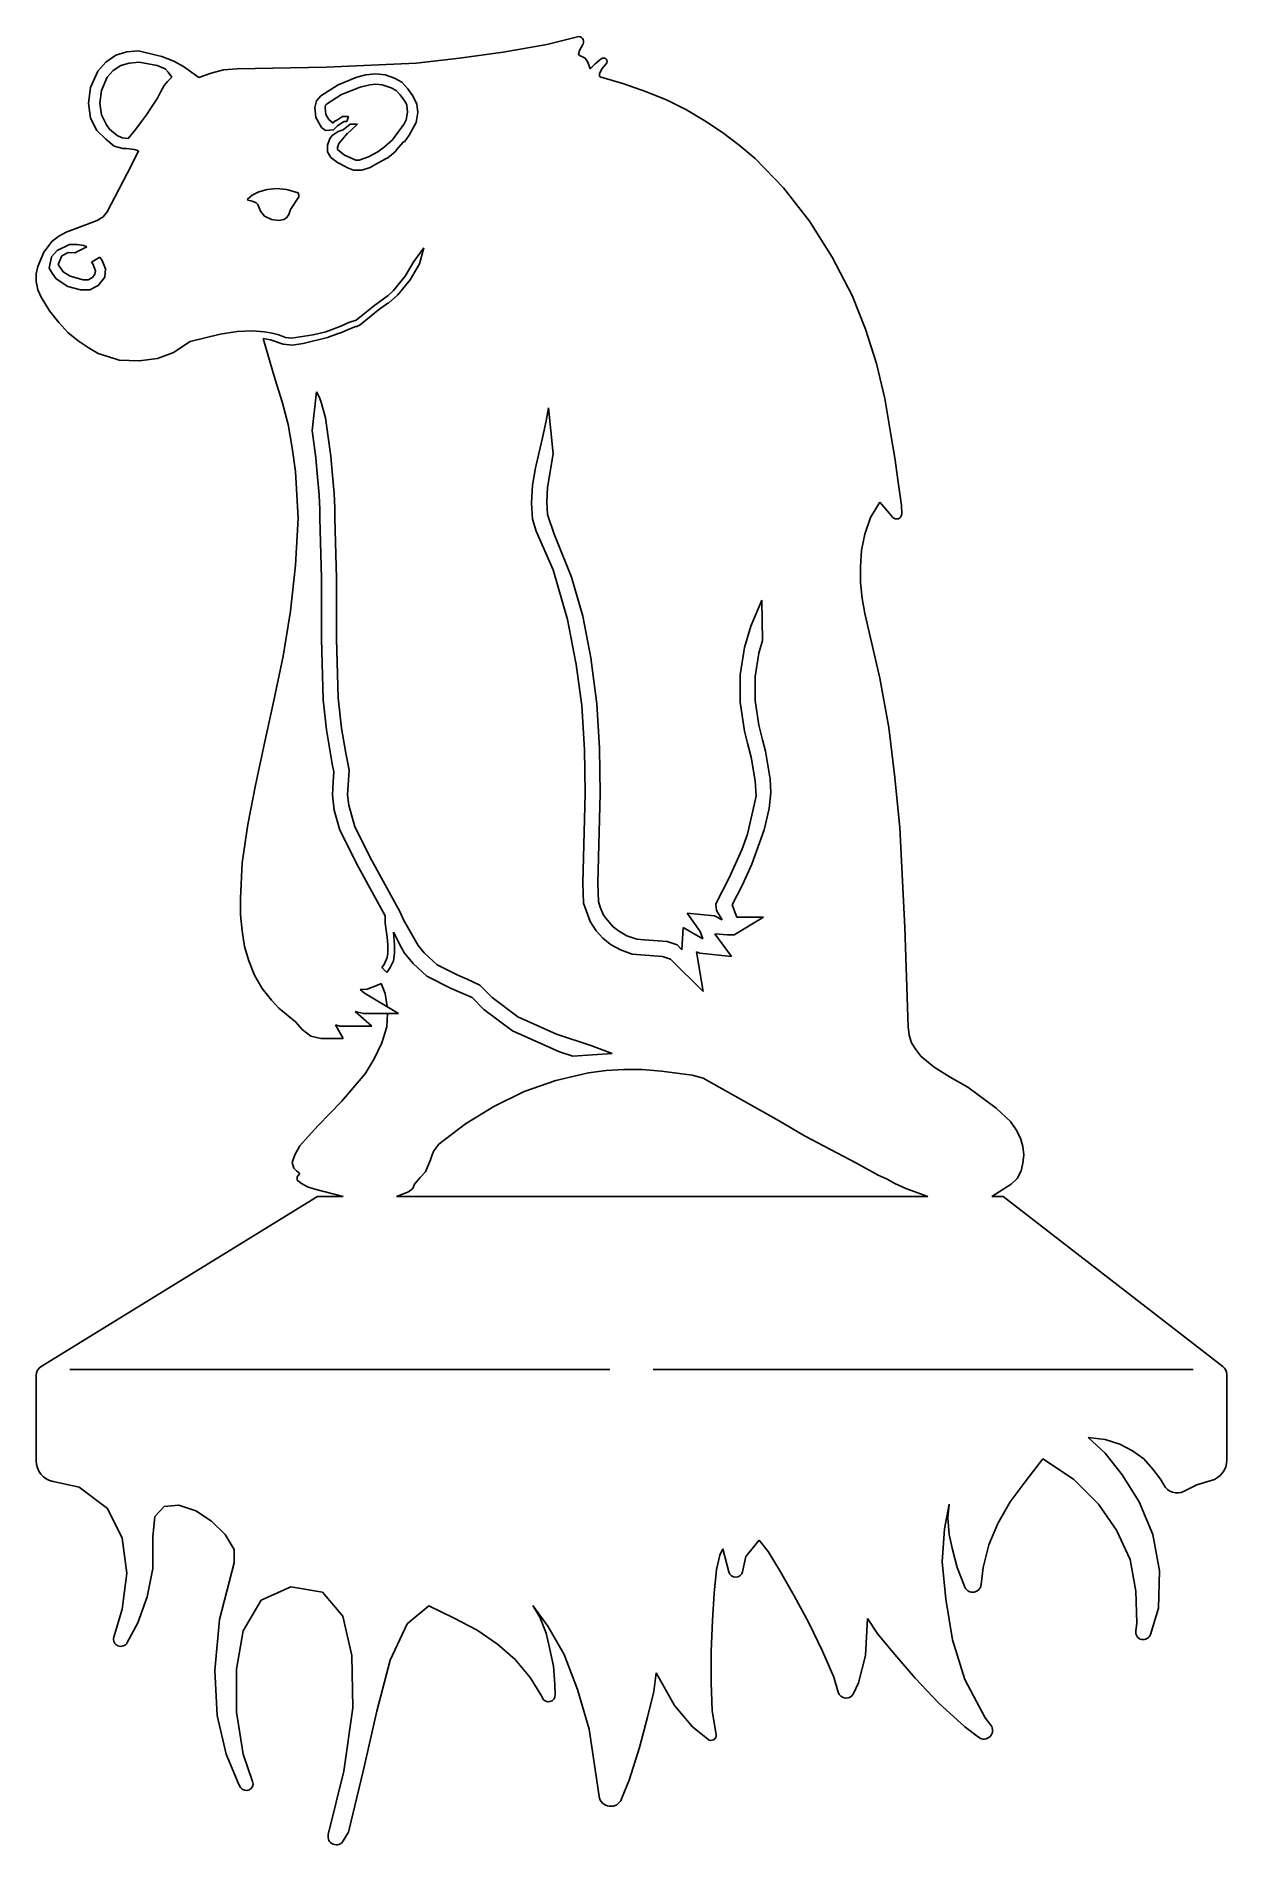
# Model space of a CAD drawing. Extents: x 0 to 6.9, y 0 to 10.5.
import ezdxf

# ---------------------------------------------------------------- set-up
doc = ezdxf.new("R2010")
doc.units = 0
doc.layers.add('CK_LEVEL_1', color=7, linetype='CONTINUOUS')

msp = doc.modelspace()

# ---------------------------------------------------------------- linework, layer by layer
at = {"layer": 'CK_LEVEL_1', "color": 2, "linetype": 'CONTINUOUS'}
for p, q in [((0.461214, 10.359238), (0.525449, 10.378509)), ((0.525449, 10.378509), (0.592425, 10.384089)), ((0.592425, 10.384089), (0.693551, 10.36076)), ((2.450788, 10.343359), (2.702648, 10.377263)), ((2.702648, 10.377263), (2.954508, 10.420855)), ((2.954508, 10.420855), (3.131939, 10.466987)), ((3.143402, 10.38695), (3.138559, 10.367576)), ((3.138559, 10.367577), (3.143402, 10.357889)), ((3.162776, 10.420855), (3.143402, 10.38695)), ((3.165267, 10.425837), (3.162776, 10.420855)), ((0.31457, 10.172129), (0.356167, 10.267209)), ((0.356167, 10.267209), (0.402364, 10.320004)), ((0.402364, 10.320004), (0.461213, 10.359238)), ((0.411694, 10.231959), (0.445598, 10.270707)), ((0.445598, 10.270707), (0.489189, 10.299768)), ((0.489189, 10.299767), (0.537624, 10.314298)), ((0.537624, 10.314299), (0.595745, 10.319141)), ((0.699879, 10.299767), (0.595745, 10.319141)), ((0.693551, 10.36076), (0.727081, 10.352377)), ((0.699879, 10.299767), (0.745892, 10.280394)), ((0.72708, 10.352377), (0.795994, 10.325871)), ((0.745892, 10.280394), (0.764055, 10.262231)), ((0.784639, 10.231959), (0.764055, 10.262231)), ((0.795994, 10.325872), (0.852972, 10.294793)), ((0.852973, 10.294792), (0.942031, 10.231087)), ((1.012282, 10.256177), (1.084934, 10.275551)), ((1.084934, 10.275551), (1.162429, 10.280395)), ((1.162429, 10.280394), (1.680679, 10.290081)), ((1.680679, 10.290081), (2.198928, 10.314299)), ((2.198929, 10.314299), (2.450788, 10.343359)), ((3.143402, 10.357889), (3.157933, 10.353045)), ((3.157933, 10.353045), (3.177306, 10.343358)), ((3.177306, 10.343359), (3.191837, 10.319141)), ((3.191837, 10.319141), (3.206367, 10.280394)), ((3.206367, 10.280394), (3.235428, 10.309455)), ((3.235428, 10.309455), (3.270593, 10.338758)), ((3.274176, 10.280394), (3.259645, 10.251333)), ((3.299274, 10.309676), (3.274176, 10.280395)), ((0.302486, 10.081506), (0.31457, 10.172129)), ((0.377789, 10.154465), (0.411694, 10.231959)), ((0.741048, 10.183525), (0.721675, 10.149621)), ((0.760422, 10.207743), (0.741048, 10.183525)), ((0.784639, 10.231959), (0.760422, 10.207743)), ((0.942031, 10.231088), (1.012282, 10.256178)), ((1.748487, 10.188369), (1.646775, 10.125403)), ((1.855043, 10.231959), (1.748487, 10.188369)), ((1.766404, 10.13269), (1.874417, 10.173838)), ((1.908321, 10.24649), (1.855043, 10.231959)), ((1.874417, 10.173838), (1.9305, 10.189133)), ((1.966442, 10.251333), (1.908321, 10.24649)), ((1.9305, 10.189134), (1.96644, 10.192728)), ((1.966439, 10.192728), (2.003116, 10.18906)), ((2.019721, 10.24649), (1.966443, 10.251333)), ((2.003116, 10.18906), (2.05501, 10.171762)), ((2.072999, 10.227116), (2.019721, 10.24649)), ((2.05501, 10.171762), (2.082683, 10.154466)), ((2.11659, 10.202899), (2.072999, 10.227116)), ((2.150494, 10.164151), (2.11659, 10.202899)), ((2.155338, 10.159307), (2.150494, 10.164151)), ((2.179554, 10.125403), (2.155338, 10.159307)), ((3.259645, 10.251333), (3.259645, 10.236803)), ((3.259645, 10.236803), (3.269332, 10.231959)), ((3.269332, 10.231959), (3.400105, 10.193212)), ((3.400105, 10.193212), (3.526035, 10.149621)), ((0.314934, 9.99437), (0.302486, 10.081507)), ((0.368102, 10.081813), (0.377789, 10.154465)), ((0.377789, 10.014004), (0.368102, 10.081812)), ((0.663553, 10.052752), (0.639336, 10.014004)), ((0.702301, 10.110873), (0.663554, 10.052752)), ((0.721675, 10.149621), (0.702301, 10.110873)), ((1.61287, 10.057595), (1.617714, 9.999474)), ((1.622558, 10.096343), (1.612871, 10.057595)), ((1.646775, 10.125403), (1.622558, 10.096343)), ((1.671638, 10.055981), (1.674625, 10.070915)), ((1.675642, 10.015941), (1.671638, 10.055981)), ((1.674625, 10.070914), (1.680679, 10.076969)), ((1.680679, 10.076969), (1.766404, 10.13269)), ((2.082684, 10.154466), (2.106905, 10.130244)), ((2.106903, 10.130247), (2.136818, 10.088366)), ((2.136818, 10.088365), (2.144597, 10.070862)), ((2.144597, 10.070862), (2.149749, 10.029652)), ((2.203772, 10.076969), (2.179554, 10.125403)), ((2.208616, 10.028534), (2.203772, 10.076968)), ((3.526035, 10.149621), (3.647122, 10.101187)), ((3.647122, 10.101187), (3.763364, 10.043065)), ((0.350359, 9.923522), (0.314934, 9.99437)), ((0.40685, 9.955882), (0.377789, 10.014004)), ((0.423802, 9.931665), (0.40685, 9.955882)), ((0.610276, 9.975256), (0.576371, 9.931665)), ((0.639336, 10.014004), (0.610276, 9.975256)), ((1.617714, 9.999474), (1.651618, 9.941353)), ((1.693271, 9.986558), (1.675642, 10.015941)), ((1.718043, 9.965916), (1.693271, 9.986559)), ((1.72427, 9.975256), (1.718043, 9.965916)), ((1.720788, 9.928184), (1.743644, 9.951038)), ((1.743644, 9.984943), (1.72427, 9.975256)), ((1.772704, 10.004317), (1.743644, 9.984943)), ((1.743644, 9.951039), (1.758174, 9.960727)), ((1.758174, 9.960726), (1.782391, 9.975256)), ((1.806609, 10.004317), (1.772705, 10.004317)), ((1.816296, 9.960726), (1.777548, 9.926822)), ((1.782392, 9.975256), (1.796921, 9.975256)), ((1.796921, 9.975256), (1.806608, 10.004316)), ((1.796921, 9.902604), (1.859886, 9.960726)), ((1.816296, 9.960726), (1.859887, 9.960726)), ((2.129182, 9.961695), (2.061821, 9.869072)), ((2.140807, 9.984944), (2.129182, 9.961695)), ((2.149749, 10.029652), (2.140807, 9.984945)), ((2.159299, 9.897759), (2.198929, 9.970413)), ((2.198929, 9.970413), (2.208616, 10.028535)), ((3.763364, 10.043065), (3.86992, 9.9801)), ((3.86992, 9.9801), (3.971633, 9.912292)), ((0.350359, 9.923522), (0.403414, 9.8736)), ((0.450415, 9.833313), (0.403413, 9.873601)), ((0.423802, 9.931665), (0.469471, 9.893934)), ((0.469471, 9.893934), (0.498188, 9.880421)), ((0.53278, 9.878387), (0.498188, 9.880421)), ((0.576371, 9.931665), (0.53278, 9.878387)), ((1.651618, 9.941353), (1.673413, 9.9244)), ((1.673413, 9.9244), (1.720788, 9.928184)), ((1.700052, 9.878387), (1.685522, 9.83964)), ((1.712161, 9.895339), (1.700052, 9.878387)), ((1.712161, 9.895339), (1.748487, 9.917135)), ((1.743644, 9.825109), (1.751178, 9.847712)), ((1.748487, 9.917135), (1.777548, 9.926823)), ((1.751178, 9.847712), (1.772704, 9.873544)), ((1.772704, 9.873544), (1.801765, 9.907448)), ((1.801765, 9.907448), (1.796921, 9.902604)), ((2.061821, 9.869072), (2.014877, 9.829952)), ((2.082685, 9.810579), (2.126276, 9.859014)), ((2.126276, 9.859014), (2.13112, 9.859014)), ((2.13112, 9.859014), (2.159299, 9.89776)), ((3.971633, 9.912292), (4.068502, 9.83964)), ((0.501561, 9.8187), (0.450416, 9.833313)), ((0.523093, 9.8187), (0.501561, 9.8187)), ((0.523093, 9.8187), (0.5692, 9.813784)), ((0.552154, 9.723397), (0.591659, 9.805229)), ((0.5692, 9.813785), (0.591659, 9.805229)), ((1.685522, 9.83964), (1.685522, 9.800892)), ((1.685522, 9.800892), (1.704896, 9.766988)), ((1.704896, 9.766988), (1.743644, 9.737926)), ((1.743644, 9.825109), (1.743644, 9.814615)), ((1.784384, 9.780664), (1.743644, 9.814615)), ((1.743644, 9.737926), (1.792078, 9.71371)), ((1.850199, 9.752458), (1.784384, 9.780664)), ((1.869573, 9.752458), (1.850199, 9.752458)), ((1.923545, 9.770449), (1.869573, 9.752458)), ((1.976821, 9.799507), (1.923545, 9.770449)), ((1.951376, 9.720976), (2.024564, 9.762144)), ((2.014877, 9.829953), (1.976821, 9.799508)), ((2.024564, 9.762144), (2.029408, 9.762144)), ((2.029408, 9.762144), (2.053625, 9.781518)), ((2.053625, 9.781518), (2.082686, 9.805735)), ((2.082685, 9.805736), (2.082685, 9.810579)), ((4.068502, 9.83964), (4.160527, 9.762145)), ((4.160528, 9.762144), (4.325205, 9.592623)), ((0.411694, 9.452164), (0.552154, 9.723397)), ((1.792078, 9.71371), (1.796921, 9.708866)), ((1.796921, 9.708866), (1.835669, 9.694336)), ((1.835669, 9.694336), (1.884104, 9.694336)), ((1.884104, 9.694336), (1.932538, 9.708866)), ((1.932538, 9.708866), (1.951374, 9.720974)), ((1.220551, 9.524815), (1.249611, 9.549032)), ((1.249611, 9.549032), (1.288359, 9.568406)), ((1.288359, 9.568406), (1.336794, 9.582936)), ((1.336794, 9.582936), (1.390072, 9.58778)), ((1.390072, 9.58778), (1.448193, 9.582936)), ((1.448193, 9.582936), (1.496627, 9.568406)), ((1.520845, 9.539346), (1.47241, 9.466694)), ((1.496627, 9.568406), (1.516001, 9.563562)), ((1.516001, 9.563563), (1.520845, 9.549033)), ((1.520845, 9.549032), (1.520845, 9.539345)), ((4.325205, 9.592624), (4.475352, 9.398886)), ((0.353572, 9.403728), (0.387477, 9.423102)), ((0.387477, 9.423102), (0.411694, 9.452164)), ((1.225394, 9.519972), (1.220551, 9.524816)), ((1.249611, 9.515128), (1.225394, 9.519971)), ((1.273829, 9.505442), (1.249611, 9.515129)), ((1.283515, 9.495754), (1.273829, 9.505442)), ((1.298046, 9.457006), (1.283515, 9.495754)), ((1.322263, 9.427946), (1.298046, 9.457007)), ((1.361011, 9.408572), (1.322263, 9.427946)), ((1.462723, 9.437633), (1.448193, 9.418259)), ((1.47241, 9.466693), (1.462723, 9.437633)), ((0.130773, 9.311703), (0.174365, 9.33592)), ((0.174365, 9.33592), (0.26639, 9.369824)), ((0.26639, 9.369824), (0.353572, 9.403728)), ((1.404602, 9.403728), (1.361011, 9.408572)), ((1.433663, 9.408572), (1.404602, 9.403728)), ((1.448193, 9.418259), (1.433662, 9.408572)), ((4.475352, 9.398886), (4.606125, 9.190618)), ((0.009687, 9.137339), (0.043591, 9.219677)), ((0.043591, 9.219677), (0.092026, 9.282642)), ((0.121086, 9.229364), (0.089604, 9.193039)), ((0.092026, 9.282642), (0.130773, 9.311703)), ((0.193739, 9.263268), (0.121087, 9.229364)), ((0.185237, 9.217237), (0.147636, 9.197496)), ((0.224414, 9.215641), (0.185237, 9.217236)), ((0.237329, 9.263268), (0.193738, 9.263268)), ((0.224414, 9.215641), (0.29303, 9.249949)), ((0.276077, 9.258425), (0.237329, 9.263268)), ((0.29303, 9.249949), (0.276077, 9.258425)), ((2.185655, 9.165332), (2.24252, 9.243895)), ((2.218302, 9.151869), (2.24252, 9.243895)), ((0, 9.093747), (0.009687, 9.137339)), ((0.089604, 9.193039), (0.075074, 9.127651)), ((0.075074, 9.127651), (0.092026, 9.098591)), ((0.147636, 9.197495), (0.126303, 9.148889)), ((0.155431, 9.105196), (0.126303, 9.14889)), ((0.320921, 9.160769), (0.368103, 9.190617)), ((0.320921, 9.160769), (0.327825, 9.151104)), ((0.327825, 9.151104), (0.342382, 9.112287)), ((0.342382, 9.112287), (0.339561, 9.092537)), ((0.382633, 9.171243), (0.368103, 9.190617)), ((0.402007, 9.122808), (0.382633, 9.171243)), ((0.397164, 9.074374), (0.402007, 9.122808)), ((2.13623, 9.079962), (2.185653, 9.16533)), ((2.165024, 9.059843), (2.218302, 9.151869)), ((4.606125, 9.190617), (4.722368, 8.967817)), ((0, 9.050157), (0, 9.093747)), ((0.009687, 9.001722), (0, 9.050157)), ((0.092026, 9.098591), (0.116243, 9.064687)), ((0.116243, 9.064687), (0.184051, 9.021096)), ((0.196645, 9.081155), (0.155431, 9.105196)), ((0.184051, 9.021096), (0.256703, 9.001722)), ((0.271233, 9.059843), (0.196644, 9.081154)), ((0.300294, 9.059843), (0.271233, 9.059843)), ((0.32505, 9.072221), (0.300294, 9.059843)), ((0.309981, 9.001722), (0.358416, 9.02594)), ((0.339561, 9.092537), (0.32505, 9.072222)), ((0.358415, 9.025939), (0.397163, 9.074373)), ((2.067036, 8.996929), (2.136229, 9.079962)), ((2.092372, 8.972661), (2.165024, 9.059843)), ((0.029061, 8.958131), (0.009687, 9.001721)), ((0.077496, 8.880635), (0.029061, 8.958131)), ((0.256703, 9.001722), (0.309981, 9.001722)), ((1.959586, 8.913202), (1.852254, 8.825385)), ((1.959586, 8.913202), (2.036339, 8.969023)), ((1.980973, 8.885479), (2.034251, 8.924227)), ((2.034251, 8.924227), (2.039094, 8.924227)), ((2.036339, 8.969023), (2.067037, 8.99693)), ((2.039094, 8.924227), (2.092372, 8.972661)), ((4.722368, 8.967818), (4.799863, 8.774079)), ((0.130773, 8.812827), (0.077496, 8.880635)), ((0.184051, 8.754705), (0.130773, 8.812827)), ((1.762781, 8.790403), (1.810289, 8.811997)), ((1.810289, 8.811997), (1.852254, 8.825385)), ((1.855043, 8.78861), (1.874418, 8.798297)), ((1.980973, 8.885479), (1.874417, 8.798297)), ((0.242173, 8.706271), (0.184051, 8.754705)), ((0.300294, 8.667523), (0.242173, 8.706271)), ((0.891499, 8.703244), (0.794326, 8.638462)), ((1.06556, 8.745019), (0.891499, 8.703245)), ((1.162429, 8.759549), (1.06556, 8.745019)), ((1.249611, 8.764393), (1.162429, 8.759549)), ((1.320448, 8.758944), (1.249612, 8.764393)), ((1.312831, 8.719782), (1.356171, 8.711114)), ((1.312831, 8.719782), (1.380384, 8.488317)), ((1.365854, 8.749863), (1.320449, 8.758944)), ((1.356173, 8.711114), (1.428819, 8.686897)), ((1.404602, 8.740175), (1.365854, 8.749863)), ((1.442029, 8.725204), (1.404602, 8.740175)), ((1.477254, 8.720801), (1.442029, 8.725204)), ((1.603392, 8.741825), (1.477254, 8.720801)), ((1.482097, 8.682054), (1.545062, 8.691741)), ((1.545062, 8.691741), (1.685522, 8.725645)), ((1.603388, 8.741824), (1.675499, 8.759231)), ((1.675497, 8.75923), (1.762778, 8.790402)), ((1.685522, 8.725645), (1.75333, 8.749863)), ((1.75333, 8.749863), (1.758174, 8.749863)), ((1.758174, 8.749863), (1.824772, 8.780134)), ((1.824773, 8.780134), (1.8502, 8.78861)), ((1.850199, 8.78861), (1.855043, 8.78861)), ((4.799863, 8.774079), (4.862828, 8.575498)), ((0.358415, 8.633619), (0.300294, 8.667523)), ((0.42138, 8.614245), (0.358415, 8.633619)), ((0.479502, 8.594872), (0.42138, 8.614245)), ((0.595745, 8.590029), (0.479502, 8.594872)), ((0.702301, 8.604559), (0.595745, 8.590029)), ((0.794326, 8.638463), (0.702301, 8.604559)), ((1.428819, 8.686897), (1.482097, 8.682054)), ((1.423975, 8.352699), (1.380384, 8.488317)), ((4.862829, 8.575498), (4.911263, 8.372072)), ((1.622558, 8.41082), (1.596898, 8.187778)), ((1.637087, 8.38176), (1.622558, 8.41082)), ((1.647793, 8.35678), (1.637087, 8.38176)), ((1.45788, 8.221926), (1.423975, 8.352698)), ((1.674411, 8.260957), (1.647794, 8.356779)), ((2.964194, 8.318795), (2.952306, 8.2435)), ((2.964194, 8.318795), (2.991688, 8.052696)), ((4.911263, 8.372073), (4.945167, 8.163805)), ((1.482097, 8.086308), (1.45788, 8.221926)), ((1.596898, 8.187778), (1.617714, 8.028187)), ((1.690366, 8.149274), (1.674411, 8.260958)), ((2.952305, 8.243497), (2.93029, 8.144431)), ((1.501471, 7.950692), (1.482097, 8.086308)), ((1.704896, 8.037874), (1.690365, 8.149274)), ((2.93029, 8.14443), (2.889423, 7.971882)), ((4.945167, 8.163804), (4.969385, 8.028187)), ((1.617714, 8.028188), (1.627401, 7.916789)), ((1.714583, 7.926474), (1.704896, 8.037873)), ((2.889424, 7.971883), (2.872515, 7.870429)), ((2.958979, 7.856432), (2.991688, 8.052696)), ((4.969385, 8.028188), (4.988758, 7.887728)), ((1.516001, 7.679459), (1.501471, 7.950693)), ((1.627401, 7.916788), (1.637087, 7.815074)), ((1.72427, 7.824762), (1.714583, 7.926475)), ((2.872515, 7.87043), (2.867325, 7.76664)), ((2.954639, 7.773971), (2.958979, 7.856431)), ((4.988758, 7.887727), (5.008132, 7.752111)), ((1.637087, 7.815075), (1.641931, 7.727893)), ((1.729113, 7.737581), (1.72427, 7.824763)), ((2.867325, 7.76664), (2.872169, 7.674615)), ((2.958705, 7.70077), (2.954639, 7.773971)), ((4.882202, 7.771484), (4.828924, 7.684302)), ((4.95001, 7.693989), (4.882202, 7.771484)), ((5.008132, 7.75211), (5.00978, 7.705972)), ((1.501471, 7.408226), (1.516002, 7.679459)), ((1.641931, 7.727893), (1.641931, 7.732737)), ((1.641931, 7.732737), (1.641931, 7.679459)), ((1.641931, 7.679459), (1.651618, 7.33073)), ((1.729113, 7.679459), (1.729113, 7.737581)), ((1.7388, 7.330731), (1.729114, 7.67946)), ((2.872169, 7.674615), (2.894334, 7.604426)), ((2.996887, 7.586223), (2.958705, 7.70077)), ((4.828924, 7.684303), (4.79502, 7.587434)), ((4.956516, 7.685983), (4.950011, 7.693989)), ((2.894333, 7.604428), (2.992616, 7.381058)), ((3.015536, 7.54384), (2.996887, 7.586225)), ((3.097641, 7.338578), (3.015537, 7.543837)), ((4.79502, 7.587433), (4.775646, 7.495407)), ((4.775646, 7.495408), (4.770803, 7.398539)), ((1.47241, 7.141836), (1.501471, 7.408226)), ((1.651618, 7.330731), (1.651618, 6.982002)), ((1.7388, 6.982002), (1.7388, 7.330731)), ((2.992616, 7.381058), (3.075594, 7.093401)), ((3.162776, 7.112775), (3.097641, 7.338579)), ((4.770803, 7.398538), (4.770803, 7.306513)), ((4.770803, 7.306513), (4.780489, 7.214488)), ((1.428819, 6.880289), (1.47241, 7.141835)), ((4.199275, 7.2048), (4.134926, 7.054652)), ((4.199275, 7.204801), (4.203843, 6.971348)), ((4.780489, 7.214488), (4.79502, 7.127305)), ((4.79502, 7.127305), (4.814394, 7.044966)), ((3.075594, 7.093401), (3.124028, 6.841542)), ((3.211211, 6.860915), (3.162776, 7.112775)), ((4.134926, 7.054652), (4.099499, 6.930658)), ((4.814394, 7.044966), (4.882202, 6.754359)), ((1.651618, 6.982002), (1.661305, 6.62843)), ((1.748308, 6.639731), (1.7388, 6.982001)), ((4.099499, 6.930657), (4.073345, 6.773733)), ((4.182808, 6.897728), (4.203843, 6.971348)), ((1.375541, 6.623586), (1.428819, 6.880289)), ((3.124028, 6.841542), (3.124028, 6.846385)), ((3.124028, 6.846385), (3.157933, 6.594525)), ((3.211211, 6.856072), (3.211211, 6.860916)), ((3.245115, 6.604212), (3.211211, 6.856072)), ((4.160528, 6.764046), (4.182808, 6.897727)), ((4.073346, 6.773733), (4.073346, 6.613899)), ((4.160528, 6.623584), (4.160528, 6.764047)), ((4.882202, 6.754359), (4.93548, 6.468596)), ((1.322263, 6.37657), (1.375541, 6.623586)), ((1.661305, 6.62843), (1.680679, 6.454065)), ((1.767861, 6.463752), (1.748308, 6.639731)), ((3.259645, 6.347509), (3.245115, 6.604212)), ((4.073346, 6.613899), (4.099581, 6.445989)), ((4.182726, 6.481515), (4.160528, 6.623584)), ((3.157933, 6.594525), (3.172463, 6.337822)), ((1.680679, 6.454065), (1.713372, 6.257907)), ((1.792077, 6.318454), (1.767861, 6.463752)), ((4.099581, 6.44599), (4.116936, 6.37657)), ((4.204119, 6.395943), (4.182725, 6.481517)), ((4.221515, 6.330709), (4.204119, 6.395944)), ((4.93548, 6.468596), (4.969385, 6.177989)), ((1.268985, 6.134397), (1.322263, 6.37657)), ((1.811452, 6.221579), (1.792077, 6.318453)), ((3.172463, 6.337822), (3.172463, 6.342666)), ((3.172463, 6.342665), (3.177306, 6.085962)), ((3.264489, 6.085963), (3.259645, 6.347509)), ((4.116937, 6.37657), (4.138287, 6.296505)), ((4.138287, 6.296504), (4.160528, 6.158613)), ((4.247709, 6.168301), (4.221515, 6.330708)), ((1.713372, 6.257907), (1.723492, 6.210681)), ((1.723492, 6.210681), (1.719427, 6.153771)), ((1.802186, 6.077961), (1.811452, 6.221579)), ((4.969385, 6.177988), (4.998445, 5.887381)), ((1.225394, 5.906755), (1.268985, 6.134398)), ((1.719427, 6.153771), (1.714583, 6.076275)), ((1.714583, 6.076275), (1.725371, 5.989974)), ((1.81021, 6.01778), (1.802186, 6.077961)), ((3.177306, 6.085963), (3.162776, 5.567713)), ((3.249958, 5.567713), (3.264489, 6.085963)), ((4.160528, 6.158615), (4.166404, 6.070472)), ((4.241676, 5.998355), (4.252553, 6.090806)), ((4.252553, 6.090806), (4.247709, 6.168302)), ((1.725371, 5.989974), (1.757568, 5.874064)), ((1.844752, 5.893433), (1.81021, 6.01778)), ((4.166404, 6.070472), (4.116862, 5.851072)), ((4.21388, 5.875256), (4.241676, 5.998355)), ((1.19149, 5.683957), (1.225394, 5.906755)), ((1.757568, 5.874064), (1.86473, 5.659739)), ((1.942225, 5.698486), (1.844752, 5.893433)), ((4.141084, 5.676722), (4.213881, 5.875257)), ((4.998445, 5.887381), (5.027506, 5.31101)), ((4.083102, 5.758998), (4.010381, 5.596774)), ((4.116862, 5.851072), (4.083102, 5.758999)), ((1.181803, 5.48053), (1.19149, 5.683956)), ((1.86473, 5.659739), (2.019721, 5.37711)), ((2.106903, 5.398192), (1.942226, 5.698486)), ((4.087875, 5.558026), (4.141084, 5.676723)), ((3.162776, 5.567713), (3.16762, 5.45147)), ((3.254802, 5.461158), (3.249958, 5.567713)), ((4.01038, 5.596774), (3.932885, 5.446627)), ((4.027508, 5.441315), (4.087875, 5.558026)), ((1.181803, 5.383662), (1.181803, 5.480531)), ((3.206367, 5.344914), (3.16762, 5.45147)), ((3.254802, 5.461157), (3.264489, 5.427253)), ((3.937728, 5.407879), (3.932885, 5.446628)), ((1.19149, 5.291636), (1.181803, 5.383661)), ((2.019721, 5.377109), (2.019721, 5.335227)), ((2.126276, 5.354601), (2.106903, 5.398192)), ((2.211034, 5.206274), (2.126276, 5.354601)), ((3.240271, 5.291636), (3.206367, 5.344914)), ((3.28144, 5.384874), (3.264489, 5.427253)), ((3.294518, 5.365257), (3.28144, 5.384874)), ((3.339036, 5.314378), (3.294518, 5.365256)), ((3.925621, 5.377608), (3.768208, 5.393349)), ((3.768208, 5.393349), (3.842811, 5.286107)), ((3.925621, 5.377607), (3.970752, 5.355042)), ((3.937728, 5.407879), (3.970752, 5.355042)), ((4.054577, 5.369132), (4.027508, 5.441316)), ((4.039441, 5.267418), (4.208962, 5.369131)), ((4.208962, 5.369132), (4.054577, 5.369132)), ((1.20602, 5.19961), (1.19149, 5.291636)), ((2.019721, 5.335227), (2.030484, 5.254504)), ((2.030484, 5.254504), (2.034251, 5.209297)), ((2.067274, 5.283711), (2.113362, 5.191537)), ((2.072999, 5.209298), (2.067274, 5.283711)), ((3.240271, 5.291636), (3.279019, 5.248045)), ((3.279019, 5.248045), (3.32261, 5.214141)), ((3.369834, 5.290425), (3.339036, 5.314378)), ((3.418269, 5.261364), (3.369833, 5.290426)), ((3.475987, 5.242125), (3.418268, 5.261364)), ((3.521192, 5.238358), (3.475987, 5.242125)), ((3.651965, 5.228672), (3.521192, 5.238358)), ((3.743991, 5.31101), (3.736056, 5.180082)), ((3.857142, 5.245502), (3.743991, 5.31101)), ((3.842811, 5.286106), (3.857142, 5.245501)), ((4.024911, 5.14149), (3.926872, 5.27413)), ((3.926872, 5.274129), (4.000694, 5.267418)), ((4.000693, 5.267418), (4.039441, 5.267418)), ((5.027506, 5.31101), (5.046879, 4.734638)), ((1.230237, 5.117272), (1.20602, 5.199611)), ((2.031117, 5.135791), (2.013759, 5.095289)), ((2.034251, 5.160862), (2.031117, 5.135791)), ((2.034251, 5.209298), (2.034251, 5.160863)), ((2.068155, 5.117272), (2.072999, 5.160863)), ((2.072999, 5.160862), (2.072999, 5.209297)), ((2.113362, 5.191536), (2.132196, 5.161939)), ((2.132196, 5.16194), (2.180844, 5.101129)), ((2.245979, 5.162592), (2.211034, 5.206274)), ((2.321227, 5.09487), (2.245979, 5.162593)), ((3.32261, 5.21414), (3.327454, 5.209297)), ((3.327454, 5.209298), (3.380732, 5.180237)), ((3.380732, 5.180236), (3.44854, 5.156019)), ((3.44854, 5.156019), (3.624844, 5.142457)), ((3.624843, 5.142457), (3.671339, 5.126958)), ((3.710086, 5.209298), (3.651965, 5.228672)), ((3.736056, 5.180082), (3.710086, 5.209297)), ((3.859265, 4.939032), (3.820807, 5.169775)), ((3.820807, 5.169775), (3.840859, 5.160862)), ((3.840859, 5.160862), (4.024911, 5.141489)), ((1.264142, 5.034934), (1.230238, 5.117272)), ((1.307733, 4.957438), (1.264142, 5.034934)), ((2.013759, 5.095289), (2.000347, 5.078524)), ((2.029408, 5.049463), (2.000347, 5.078524)), ((2.029408, 5.049463), (2.048781, 5.078524)), ((2.048781, 5.078524), (2.068155, 5.117271)), ((2.180844, 5.101129), (2.261352, 5.02794)), ((2.261353, 5.027939), (2.402354, 4.957438)), ((2.441101, 5.034934), (2.321227, 5.09487)), ((2.494379, 5.010716), (2.441101, 5.034934)), ((3.671339, 5.126958), (3.859265, 4.939032)), ((1.361011, 4.889629), (1.307733, 4.957438)), ((1.875364, 4.950998), (1.915624, 4.953981)), ((1.900018, 4.930453), (1.875364, 4.950998)), ((2.097216, 4.812134), (1.900018, 4.930453)), ((1.915624, 4.953981), (1.950724, 4.966744)), ((1.950724, 4.966745), (1.985823, 4.979508)), ((1.985823, 4.979508), (1.996767, 4.985762)), ((2.019721, 4.928378), (1.996767, 4.985762)), ((2.030618, 4.852093), (2.019721, 4.928378)), ((2.402354, 4.957438), (2.455632, 4.933221)), ((2.455632, 4.93322), (2.52344, 4.90416)), ((2.567031, 4.976812), (2.494379, 5.010716)), ((2.639683, 4.90416), (2.567031, 4.976812)), ((1.403557, 4.843811), (1.361011, 4.889629)), ((1.501471, 4.7637), (1.403557, 4.843811)), ((1.942225, 4.739482), (1.845356, 4.824244)), ((1.845356, 4.824243), (1.893791, 4.812134)), ((2.52344, 4.90416), (2.591248, 4.836351)), ((2.591248, 4.836351), (2.756207, 4.712633)), ((2.786926, 4.793728), (2.639682, 4.90416)), ((1.501471, 4.7637), (1.540219, 4.720109)), ((1.540218, 4.720109), (1.588653, 4.681361)), ((1.777548, 4.666831), (1.732343, 4.74594)), ((1.732343, 4.74594), (1.758174, 4.739482)), ((1.758174, 4.739482), (1.942225, 4.739482)), ((1.893791, 4.812134), (2.097216, 4.812134)), ((2.000347, 4.642613), (2.029408, 4.734638)), ((2.029408, 4.734639), (2.033486, 4.812135)), ((2.756207, 4.712634), (3.029095, 4.590304)), ((3.011659, 4.692985), (2.786926, 4.793728)), ((5.046879, 4.734639), (5.051723, 4.686204)), ((1.588653, 4.681361), (1.646774, 4.666831)), ((1.646775, 4.666831), (1.777548, 4.666831)), ((1.956756, 4.550587), (2.000347, 4.642612)), ((3.209971, 4.626882), (3.011661, 4.692985)), ((3.209974, 4.626881), (3.333027, 4.58021)), ((5.051723, 4.686204), (5.066254, 4.642613)), ((5.066254, 4.642613), (5.090471, 4.603866)), ((1.903478, 4.463405), (1.956756, 4.550588)), ((3.029094, 4.590305), (3.105189, 4.56494)), ((3.105188, 4.56494), (3.333026, 4.58021)), ((5.090471, 4.603865), (5.119531, 4.565118)), ((5.119532, 4.565118), (5.197027, 4.502153)), ((5.197027, 4.502153), (5.289053, 4.444031)), ((1.767861, 4.303571), (1.903478, 4.463405)), ((3.007786, 4.424657), (2.823734, 4.361692)), ((3.19668, 4.468249), (3.007786, 4.424658)), ((3.19668, 4.468249), (3.298393, 4.48278)), ((3.400105, 4.487623), (3.298393, 4.482779)), ((3.506661, 4.487623), (3.400105, 4.487623)), ((3.618061, 4.477935), (3.506661, 4.487622)), ((3.795567, 4.454782), (3.618061, 4.477935)), ((3.860398, 4.438052), (3.795567, 4.454782)), ((4.296144, 4.192173), (3.860398, 4.438052)), ((5.289052, 4.444031), (5.390765, 4.38591)), ((1.632244, 4.163111), (1.767861, 4.303571)), ((2.823734, 4.361693), (2.64937, 4.274511)), ((5.390765, 4.385911), (5.555202, 4.264746)), ((2.64937, 4.274511), (2.484692, 4.172798)), ((4.44629, 4.10499), (4.296144, 4.192173)), ((5.555203, 4.264745), (5.637781, 4.187329)), ((1.525688, 4.046868), (1.574123, 4.100146)), ((1.574123, 4.100146), (1.632244, 4.163111)), ((2.484692, 4.172798), (2.329702, 4.056555)), ((4.746584, 3.945156), (4.44629, 4.10499)), ((5.637781, 4.187329), (5.671685, 4.138894)), ((5.671685, 4.138894), (5.695902, 4.090459)), ((5.695902, 4.090459), (5.710433, 4.042025)), ((1.482097, 3.949999), (1.496628, 3.99359)), ((1.496627, 3.99359), (1.525688, 4.046868)), ((2.290954, 3.99359), (2.281267, 3.964529)), ((2.300641, 4.017807), (2.290954, 3.99359)), ((2.329702, 4.056555), (2.300641, 4.017808)), ((5.710432, 4.042025), (5.715276, 3.993591)), ((5.715276, 3.993591), (5.710432, 3.945156)), ((1.491784, 3.916095), (1.482097, 3.949999)), ((1.506315, 3.901564), (1.491784, 3.916095)), ((1.525688, 3.887034), (1.506315, 3.901565)), ((1.511158, 3.86766), (1.525688, 3.887034)), ((2.252207, 3.896721), (2.223146, 3.862817)), ((2.281267, 3.96453), (2.252207, 3.896721)), ((4.872515, 3.877347), (4.746585, 3.945156)), ((4.925793, 3.853131), (4.872515, 3.877347)), ((5.700745, 3.901565), (5.676528, 3.857974)), ((5.710432, 3.945156), (5.700745, 3.901565)), ((1.511158, 3.848286), (1.511158, 3.86766)), ((1.535375, 3.828912), (1.511158, 3.848286)), ((1.56928, 3.809539), (1.535375, 3.828912)), ((1.61287, 3.795008), (1.569279, 3.809539)), ((1.777547, 3.753839), (1.612871, 3.795009)), ((2.155338, 3.780478), (2.084298, 3.753839)), ((2.179554, 3.799852), (2.155338, 3.780478)), ((2.189241, 3.824069), (2.179554, 3.799852)), ((2.223146, 3.862817), (2.189242, 3.824069)), ((4.969384, 3.828913), (4.925793, 3.853131)), ((5.032349, 3.799853), (4.969384, 3.828913)), ((5.161185, 3.753839), (5.032349, 3.799853)), ((5.642624, 3.824069), (5.530254, 3.753839)), ((5.676528, 3.857974), (5.642624, 3.82407)), ((1.627736, 3.753839), (0.028537, 2.768992)), ((1.627736, 3.753839), (1.777547, 3.753839)), ((2.084298, 3.753839), (5.161185, 3.753839)), ((5.596096, 3.753839), (5.530254, 3.753839)), ((5.596096, 3.753839), (6.867278, 2.769433)), ((0.195271, 2.751417), (3.320271, 2.751417)), ((6.695271, 2.751417), (3.570271, 2.751417)), ((0, 2.223247), (0, 2.717903)), ((6.890542, 2.228197), (6.890542, 2.721994)), ((6.186757, 2.345514), (6.088554, 2.358608)), ((6.088555, 2.358608), (6.186758, 2.266952)), ((6.271866, 2.319326), (6.186757, 2.345514)), ((6.343881, 2.280045), (6.271866, 2.319326)), ((5.826682, 2.234217), (5.728479, 2.109828)), ((6.003445, 2.116375), (5.826681, 2.234218)), ((6.186757, 2.266952), (6.284959, 2.142562)), ((6.40935, 2.234217), (6.343882, 2.280045)), ((6.461724, 2.175296), (6.409349, 2.234218)), ((0.24878, 2.070547), (0.098174, 2.102253)), ((5.728479, 2.109828), (5.636823, 1.985438)), ((6.147477, 1.972344), (6.003447, 2.116374)), ((6.284959, 2.142562), (6.383162, 1.985438)), ((6.507552, 2.116375), (6.461724, 2.175296)), ((6.525583, 2.083317), (6.507552, 2.116374)), ((6.800813, 2.108277), (6.717051, 2.083641)), ((0.41245, 1.946157), (0.24878, 2.070547)), ((6.717051, 2.08364), (6.642851, 2.04654)), ((0.497559, 1.775939), (0.41245, 1.946157)), ((0.687418, 1.900329), (0.674324, 1.782486)), ((0.739792, 1.959251), (0.687418, 1.900329)), ((0.824901, 1.965797), (0.739792, 1.959251)), ((0.923103, 1.933063), (0.824901, 1.965797)), ((1.014759, 1.874142), (0.923104, 1.933064)), ((5.283294, 1.972344), (5.257107, 1.828314)), ((5.276747, 1.893782), (5.283294, 1.972345)), ((5.283294, 1.79558), (5.276747, 1.893782)), ((5.636823, 1.985438), (5.564808, 1.861048)), ((6.252225, 1.821767), (6.147476, 1.972344)), ((6.383162, 1.985438), (6.461724, 1.79558)), ((0.674324, 1.782486), (0.674324, 1.599175)), ((1.093321, 1.79558), (1.014759, 1.874142)), ((1.145696, 1.710471), (1.093321, 1.79558)), ((5.257107, 1.828314), (5.244014, 1.638456)), ((5.302935, 1.710471), (5.283295, 1.79558)), ((5.564808, 1.861048), (5.512434, 1.736658)), ((6.330788, 1.651549), (6.252226, 1.821767)), ((6.461724, 1.79558), (6.501005, 1.586081)), ((0.523747, 1.572987), (0.497559, 1.775939)), ((1.145696, 1.631909), (1.145696, 1.710471)), ((3.937382, 1.594723), (3.955919, 1.676488)), ((3.955919, 1.676488), (3.973935, 1.714339)), ((3.973935, 1.714339), (4.00946, 1.579404)), ((4.107599, 1.669118), (4.183426, 1.762846)), ((4.235801, 1.697378), (4.183426, 1.762846)), ((4.307816, 1.579534), (4.235801, 1.697377)), ((5.329122, 1.605722), (5.302935, 1.710471)), ((5.512433, 1.736658), (5.479699, 1.605722)), ((0.497559, 1.363489), (0.523747, 1.572988)), ((0.674324, 1.599175), (0.64159, 1.435504)), ((1.060587, 1.304568), (1.145696, 1.631909)), ((3.924043, 1.457263), (3.937383, 1.594723)), ((4.088337, 1.581064), (4.107599, 1.669118)), ((4.386378, 1.442051), (4.307816, 1.579534)), ((5.244013, 1.638456), (5.263654, 1.422411)), ((5.368403, 1.507519), (5.329122, 1.605722)), ((5.479699, 1.605722), (5.469227, 1.506242)), ((6.363522, 1.468238), (6.330788, 1.651549)), ((6.501006, 1.586081), (6.494459, 1.370036)), ((1.473037, 1.494426), (1.302819, 1.415864)), ((1.656349, 1.461692), (1.473037, 1.494426)), ((5.375051, 1.492008), (5.368403, 1.507519)), ((6.370068, 1.284927), (6.363521, 1.468238)), ((0.449315, 1.202676), (0.497559, 1.363489)), ((0.64159, 1.435504), (0.589215, 1.284927)), ((1.30282, 1.415864), (1.198071, 1.239099)), ((1.774191, 1.324208), (1.656348, 1.461692)), ((2.271751, 1.383129), (2.147361, 1.27838)), ((2.271751, 1.383129), (2.414407, 1.314095)), ((2.915136, 1.316951), (2.874946, 1.384772)), ((2.874946, 1.384771), (2.961389, 1.266626)), ((3.913388, 1.299274), (3.924042, 1.457262)), ((4.471488, 1.284927), (4.386378, 1.442051)), ((5.263653, 1.42241), (5.302934, 1.186724)), ((6.494458, 1.370036), (6.448119, 1.218381)), ((0.589215, 1.284927), (0.526232, 1.170414)), ((1.0344, 1.00996), (1.060587, 1.304568)), ((1.826566, 1.095069), (1.774191, 1.324208)), ((2.147361, 1.27838), (2.049159, 1.068882)), ((2.414408, 1.314095), (2.551175, 1.242203)), ((2.952121, 1.225743), (2.915137, 1.31695)), ((2.961388, 1.266626), (3.056058, 1.101535)), ((3.905417, 1.120759), (3.913387, 1.299275)), ((4.550049, 1.121257), (4.471488, 1.284927)), ((4.811923, 1.311114), (4.798829, 1.095069)), ((4.870844, 1.219459), (4.811923, 1.311114)), ((6.36365, 1.236787), (6.370069, 1.284927)), ((1.198071, 1.239099), (1.15879, 1.016507)), ((2.551174, 1.242204), (2.67027, 1.161736)), ((2.67027, 1.161735), (2.771698, 1.072693)), ((2.971609, 1.1406), (2.952121, 1.225744)), ((4.969046, 1.101616), (4.870843, 1.219459)), ((5.302935, 1.186725), (5.37495, 0.957585)), ((1.833113, 0.793915), (1.826566, 1.095069)), ((2.049159, 1.068882), (1.970597, 0.774274)), ((2.771698, 1.072695), (2.858314, 0.969188)), ((2.993783, 1.034928), (2.971609, 1.1406)), ((3.056059, 1.101535), (3.132714, 0.898592)), ((3.906196, 0.939213), (3.905417, 1.12076)), ((4.615517, 0.970679), (4.550049, 1.121256)), ((4.798829, 1.095069), (4.759548, 0.937945)), ((5.08689, 0.964132), (4.969047, 1.101616)), ((1.047493, 0.748087), (1.0344, 1.00996)), ((1.15879, 1.016507), (1.15879, 0.767727)), ((2.858314, 0.969187), (2.924402, 0.862995)), ((3.001318, 0.929429), (2.993783, 1.034927)), ((3.574715, 0.887503), (3.587708, 0.995687)), ((3.587709, 0.995687), (3.693813, 0.807037)), ((4.641771, 0.883166), (4.615517, 0.970679)), ((5.224373, 0.820102), (5.08689, 0.964132)), ((5.37495, 0.957585), (5.492793, 0.734993)), ((2.924402, 0.862995), (2.927716, 0.853977)), ((3.004135, 0.86943), (3.001318, 0.92943)), ((3.132715, 0.898593), (3.200274, 0.669406)), ((3.537817, 0.73861), (3.574716, 0.887503)), ((3.913038, 0.775161), (3.906196, 0.939212)), ((4.759548, 0.937945), (4.73066, 0.876559)), ((1.099868, 0.525494), (1.047494, 0.748087)), ((1.15879, 0.767728), (1.198071, 0.525495)), ((1.780738, 0.427292), (1.833113, 0.793914)), ((1.970597, 0.774274), (1.892035, 0.427291)), ((3.491822, 0.563472), (3.537816, 0.738609)), ((3.693813, 0.807036), (3.797752, 0.682828)), ((3.935017, 0.639272), (3.913039, 0.77516)), ((5.37495, 0.682618), (5.224373, 0.820101)), ((5.492793, 0.734993), (5.524833, 0.693607)), ((3.200273, 0.669407), (3.257974, 0.280511)), ((3.797751, 0.682829), (3.886558, 0.611139)), ((5.454226, 0.622367), (5.374949, 0.682618)), ((1.171883, 0.34873), (1.099868, 0.525494)), ((1.198071, 0.525494), (1.252843, 0.366157)), ((3.431016, 0.37387), (3.491822, 0.563472)), ((1.690158, 0.05893), (1.780738, 0.427292)), ((1.892035, 0.427292), (1.806926, 0.073763)), ((1.182768, 0.331983), (1.171883, 0.34873)), ((3.387816, 0.2654), (3.431016, 0.37387)), ((1.806926, 0.073763), (1.777363, 0.023466))]:
    msp.add_line(p, q, dxfattribs=at)
at = {"layer": 'CK_LEVEL_1', "color": 2, "linetype": 'CONTINUOUS', "extrusion": (0, 0, -1)}
for centre, radius, start, end in [((-3.139257, 10.438842), 0.02908, 75.424716, 206.565051), ((-3.283714, 10.323014), 0.020494, 50.194071, 220.603114), ((-4.979799, 7.704901), 0.03, 177.954114, 320.905307), ((-6.830542, 2.721994), 0.06, 127.753626, 180), ((-0.123646, 2.223247), 0.123646, 281.888467, 360), ((-6.765542, 2.228197), 0.124999, 180, 253.610279), ((-6.603274, 2.125694), 0.088497, 243.434949, 331.389489), ((-4.048699, 1.589735), 0.040576, 192.339346, 345.249681), ((-5.420284, 1.511394), 0.049213, 186.009128, 336.801409), ((-2.964737, 0.86758), 0.039441, 177.311554, 339.824644), ((-4.68748, 0.896878), 0.047721, 205.200037, 343.301561), ((-1.215699, 0.353389), 0.039277, 161.029937, 326.975093), ((-3.32493, 0.290445), 0.067689, 201.715431, 351.560812)]:
    msp.add_arc(centre, radius, start, end, dxfattribs=at)
at = {"layer": 'CK_LEVEL_1', "color": 2, "linetype": 'CONTINUOUS'}
for centre, radius, start, end in [((0.06, 2.717903), 0.06, 121.626708, 180), ((0.489485, 1.190625), 0.041938, 163.300756, 331.189027), ((6.406641, 1.231055), 0.043371, 172.405531, 343.008966), ((3.905402, 0.634482), 0.03, 231.087257, 369.187588), ((5.484834, 0.662641), 0.050585, 232.765382, 397.745939), ((1.736352, 0.047571), 0.047571, 166.185186, 329.554302)]:
    msp.add_arc(centre, radius, start, end, dxfattribs=at)

doc.saveas('drawing.dxf')
